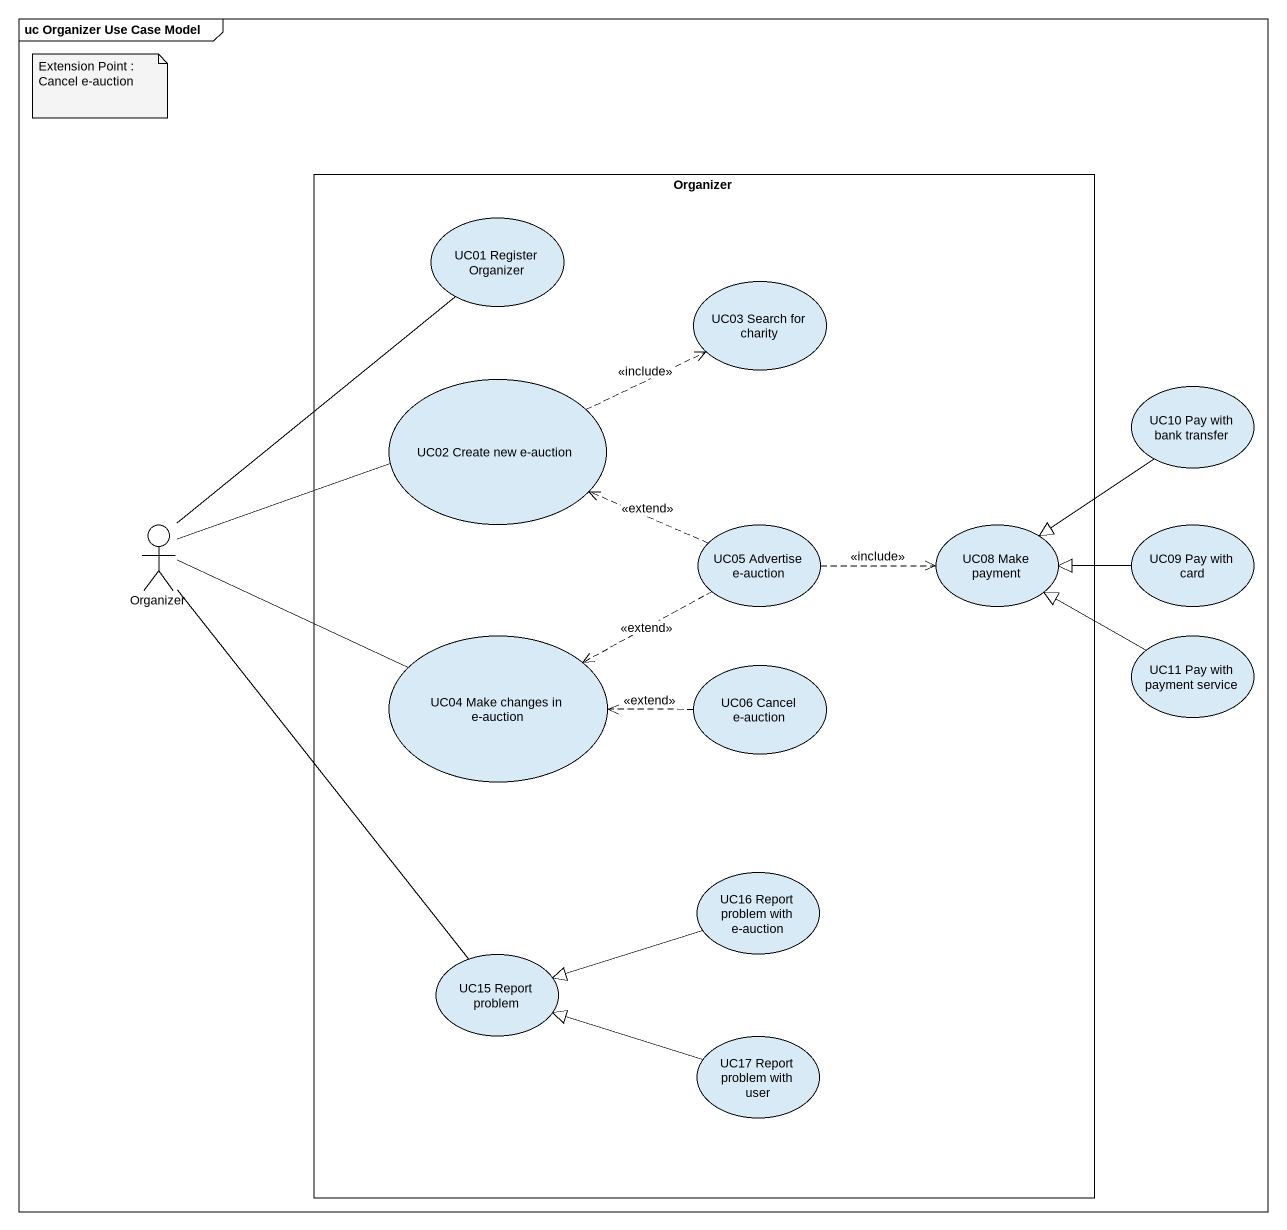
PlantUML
@startuml
mainframe uc Organizer Use Case Model
rectangle Organizer {
  usecase "UC01 Register Organizer" as UC01_Register_Organizer
  usecase "UC03 Search for charity" as UC03_Search_for_charity
  usecase "UC02 Create new e-auction" as UC02_Create_new_e_auction
  usecase "UC05 Advertise e-auction" as UC05_Advertise_e_auction
  usecase "UC08 Make payment" as UC08_Make_payment
  usecase "UC04 Make changes in e-auction" as UC04_Make_changes_in_e
  usecase "UC06 Cancel e-auction" as UC06_Cancel_e_auction
  usecase "UC16 Report problem with e-auction" as UC16_Report_problem_with_e
  usecase "UC15 Report problem" as UC15_Report_problem
  usecase "UC17 Report problem with user" as UC17_Report_problem_with
}
usecase "UC10 Pay with bank transfer" as UC10_Pay_with_bank_transfer
actor "Organizer" as Organizer_2
usecase "UC09 Pay with card" as UC09_Pay_with_card
usecase "UC11 Pay with payment service" as UC11_Pay_with_payment
UC02_Create_new_e_auction .right.> UC03_Search_for_charity : <<include>>
UC10_Pay_with_bank_transfer --|> UC08_Make_payment
Organizer_2 -up- UC01_Register_Organizer
Organizer_2 -right- UC02_Create_new_e_auction
Organizer_2 -right- UC04_Make_changes_in_e
Organizer_2 -- UC15_Report_problem
UC05_Advertise_e_auction .left.> UC02_Create_new_e_auction : <<extend>>
UC05_Advertise_e_auction .right.> UC08_Make_payment : <<include>>
UC05_Advertise_e_auction .left.> UC04_Make_changes_in_e : <<extend>>
UC09_Pay_with_card -left-|> UC08_Make_payment
UC11_Pay_with_payment -left-|> UC08_Make_payment
UC06_Cancel_e_auction .left.> UC04_Make_changes_in_e : <<extend>>
UC16_Report_problem_with_e -left-|> UC15_Report_problem
UC17_Report_problem_with -left-|> UC15_Report_problem
note as N1
  Extension Point : Cancel e-auction
end note
@enduml
